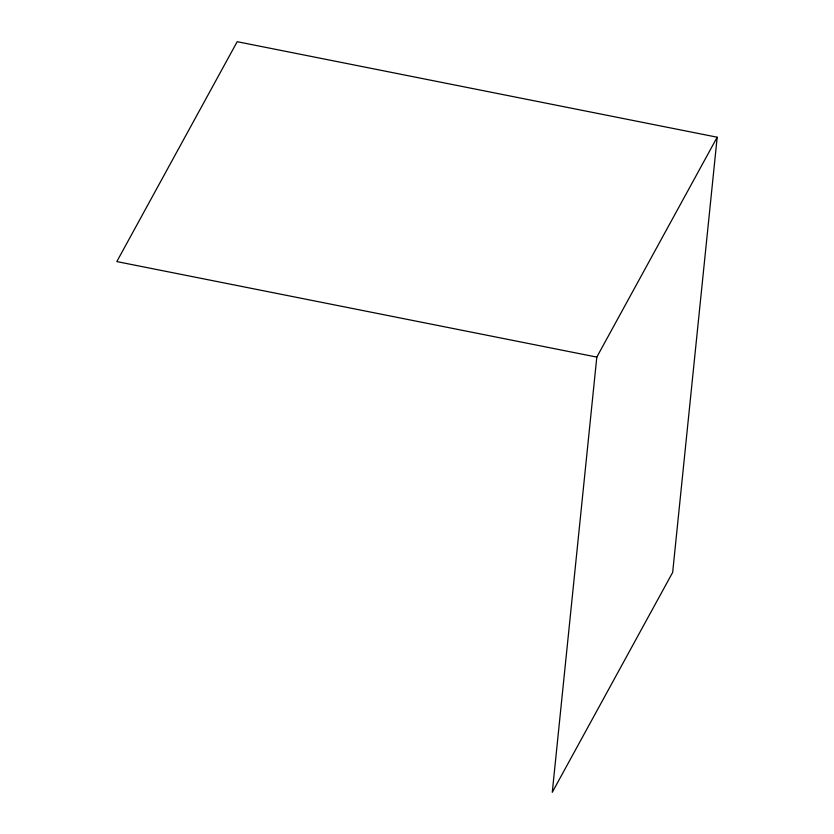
<?xml version="1.0" encoding="UTF-8"?>
<svg xmlns="http://www.w3.org/2000/svg" width="834" height="834" viewBox="0 0 834 834"><rect width="100%" height="100%" fill="white"/><g stroke="black" fill="none" stroke-linecap="round" stroke-linejoin="round"><path stroke-width="1.25" d="M596.81 357.098L552.275 792.3L672.663 572.416L717.188 137.214L237.19 41.7L116.812 261.584L596.81 357.098L717.188 137.214"/></g></svg>
